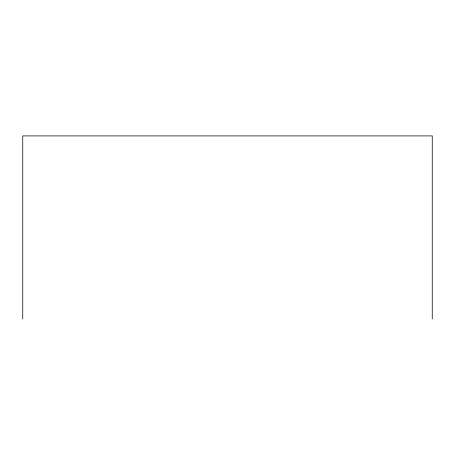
<?xml version="1.0" encoding="UTF-8"?>
<svg xmlns="http://www.w3.org/2000/svg" width="455" height="455" viewBox="0 0 455 455"><rect width="100%" height="100%" fill="white"/><g stroke="black" fill="none" stroke-linecap="round" stroke-linejoin="round"><path stroke-width="0.68" d="M432.25 319.091L432.25 135.909L22.75 135.909L22.75 319.091"/></g></svg>
